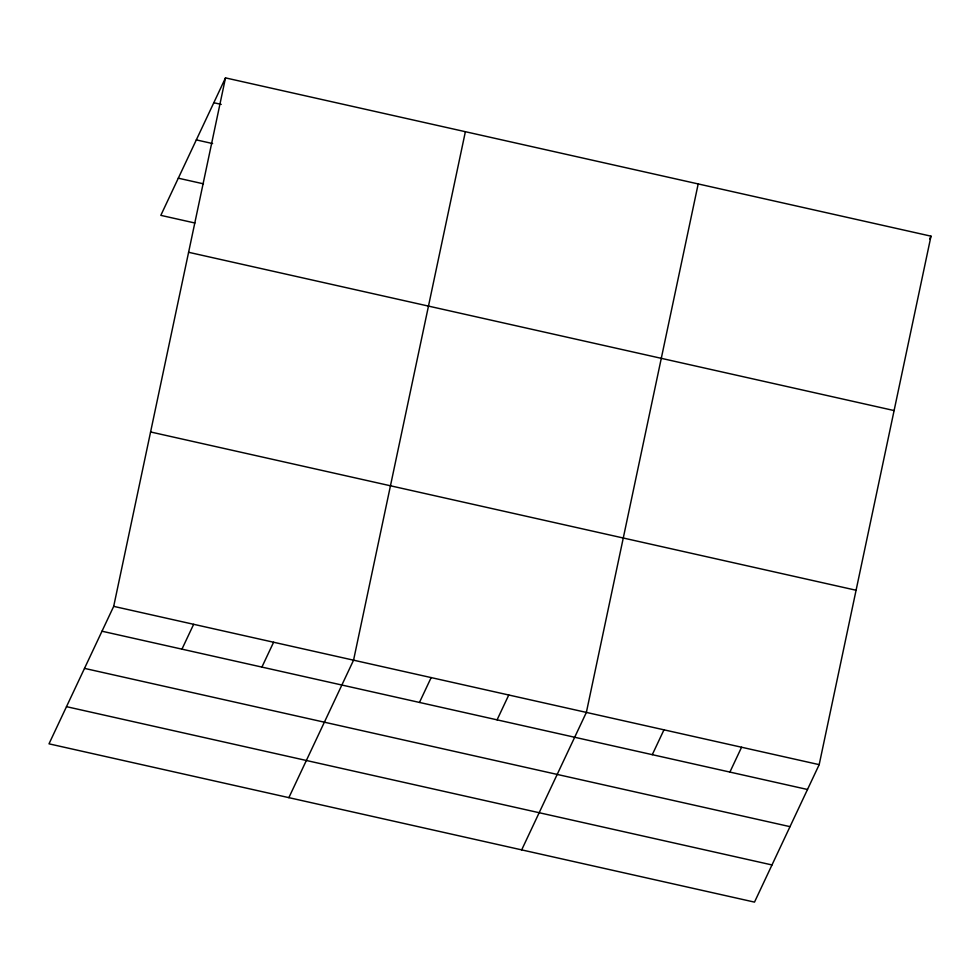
<?xml version="1.0" encoding="UTF-8"?>
<svg xmlns="http://www.w3.org/2000/svg" width="980" height="980" viewBox="0 0 980 980"><rect width="100%" height="100%" fill="white"/><g stroke="black" fill="none" stroke-linecap="round" stroke-linejoin="round"><path stroke-width="1.47" d="M113.692 606.363L225.498 77.886L931 236.168L819.182 764.645L754.502 902.115L49 743.832L113.692 606.363L819.182 764.645M465.377 131.7L353.56 660.177L288.867 797.647M698.189 183.934L586.371 712.411L521.679 849.88M225.498 77.886L160.818 215.355L194.873 222.999M181.949 649.152L193.648 624.309M261.905 667.086L273.604 642.243M419.465 702.439L431.163 677.584M497.081 719.847L508.767 695.004M652.288 754.673L663.975 729.818M929.702 238.924L931 236.168M729.892 772.081L741.578 747.238M213.811 102.729L221.211 104.395M196.319 139.895L212.611 143.558M178.299 178.189L203.472 183.836M188.601 252.289L894.103 410.559M150.589 431.972L856.079 590.242M101.994 631.218L807.495 789.488M84.513 668.385L790.003 826.655M66.493 706.666L771.983 864.948"/></g></svg>
